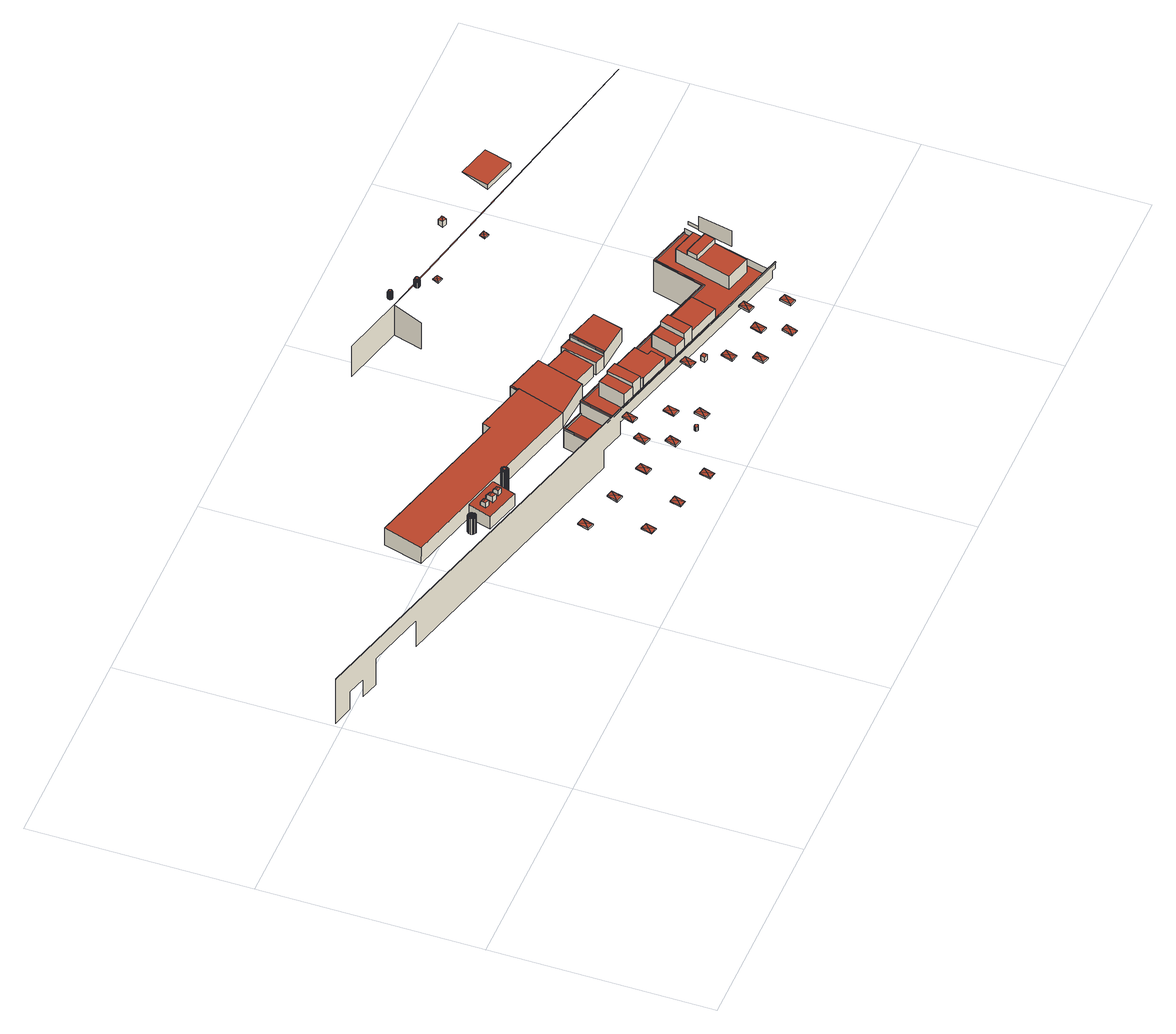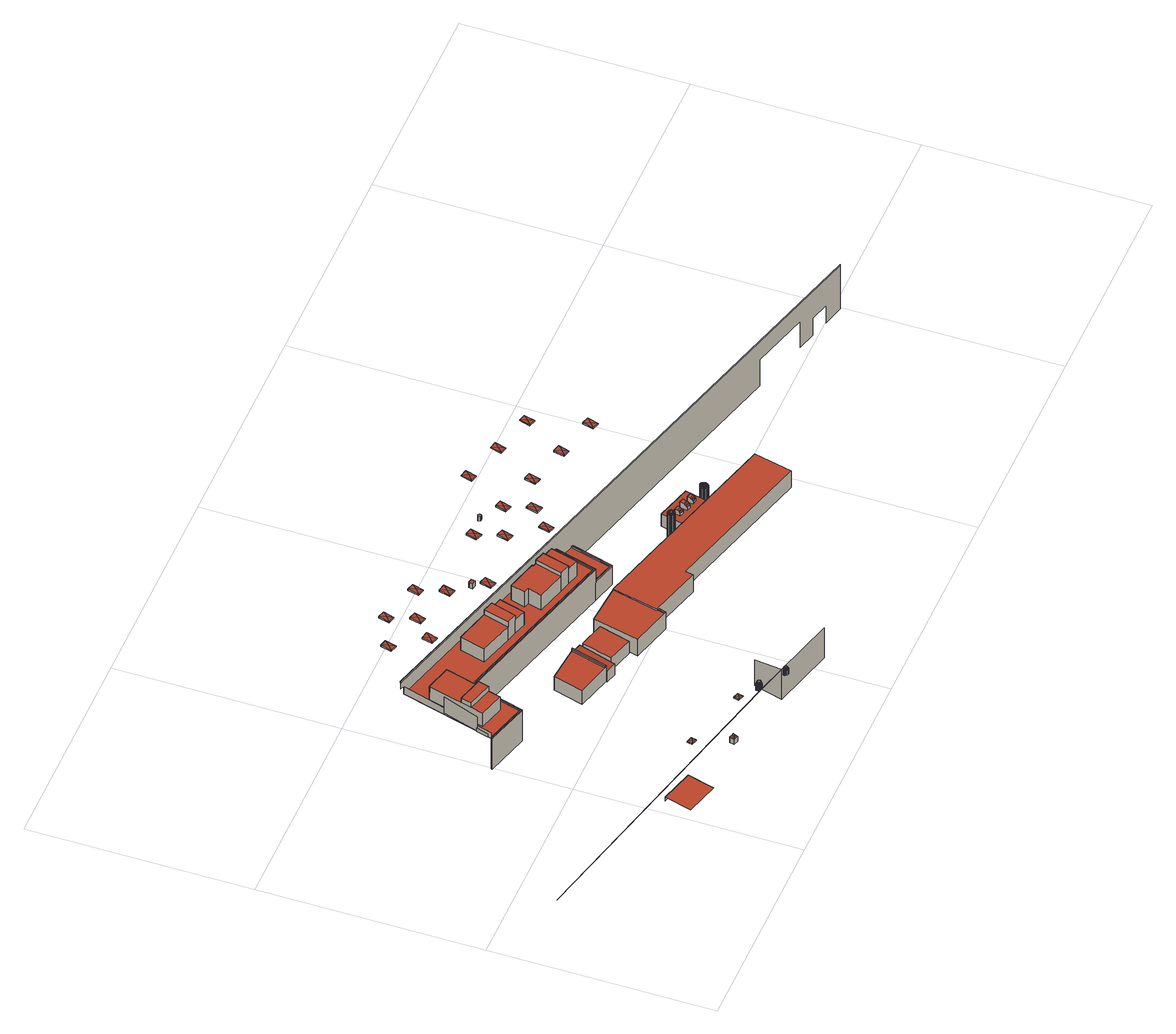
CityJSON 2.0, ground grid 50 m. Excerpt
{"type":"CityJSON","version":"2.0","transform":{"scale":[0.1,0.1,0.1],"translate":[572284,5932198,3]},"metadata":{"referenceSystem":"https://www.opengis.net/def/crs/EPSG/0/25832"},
"CityObjects":{
"building1":{"type":"Building","attributes":{"Grundfläche 2D":"24030.759298","Grundhöhe NN":"3.388"},"children":["building1-1","building1-2","building1-3","building1-4","building1-5","building1-6","building1-7","building1-8","building1-9","building1-10","building1-11","building1-12","building1-13","building1-14","building1-15","building1-16","building1-17","building1-18","building1-19","building1-20","building1-21"],"geometry":[{"type":"MultiSurface","lod":"3","boundaries":[[[0,1,2,3,4,5,6,7,8,9,10,11,12,13,14,15,16,17,18,19,20,21]],[[19,18,22,23]],[[7,24,25,8]],[[6,5,26,27,24,7]],[[1,28,29,2]],[[24,27,30,25]],[[31,4,3,32]],[[33,27,26,5,4,31]],[[34,35,36,37]],[[38,37,36,39]],[[39,36,35,40]],[[41,42,35,34,43,44]],[[42,45,40,35]],[[40,46,38,39]],[[44,43,47,48]],[[47,49,50,48]],[[42,41,51,45]],[[51,41,44,52]],[[45,51,52,53,46,40]],[[49,54,55,50]],[[52,44,48,50,55,56,57,58]],[[53,52,58,59]],[[31,60,61,30,27,33]],[[56,55,54,62]],[[62,63,57,56]],[[63,59,58,57]],[[64,65,66,67]],[[66,68,69,67]],[[70,71,72]],[[68,66,65,73]],[[74,75,65,64,76,77]],[[75,78,73,65]],[[73,79,69,68]],[[78,75,74,80]],[[80,74,77,81]],[[78,80,81,82,79,73]],[[60,31,32,83]],[[84,29,28,85]],[[84,86,87,88,89,83,32,3,2,29]],[[77,76,90,91]],[[92,81,77,91]],[[93,82,81,92]],[[90,93,92,91]],[[28,1,0,94,95,85],[62,54,49,47,43,34,37,38,46,53,59,63],[67,69,79,82,93,90,76,64],[96,97,98,99]],[[71,100,72]],[[101,102,99,98]],[[60,103,104,61]],[[102,105,106,107,96,99]],[[103,60,83,89]],[[100,19,23,72]],[[86,84,85,95]],[[102,101,108,105]],[[106,105,109,110]],[[111,109,105,108]],[[110,112,113,106]],[[112,110,109,111]],[[107,114,97,96]],[[114,107,106,113]],[[114,113,108,101,98,97]],[[115,87,94,0,21]],[[108,113,112,111]],[[95,94,87,86]],[[103,116,117,104]],[[116,103,89,88]],[[118,119,120,121]],[[94,116,88,87]],[[116,94,122,117]],[[123,124,125,126]]],"semantics":{"surfaces":[{"type":"WallSurface"},{"type":"RoofSurface"}],"values":[0,0,0,1,0,0,0,0,0,0,1,0,0,0,0,0,1,0,0,0,1,0,0,0,0,0,0,0,0,1,0,0,0,1,0,0,0,0,1,0,1,0,0,1,0,0,0,0,0,0,0,1,0,0,0,1,0,1,0,0,0,0,0,0,0,0,0,0]}}]},
"building1-1":{"type":"BuildingInstallation","parents":["building1"],"geometry":[{"type":"MultiSurface","lod":"3","boundaries":[[[127,128,129]],[[127,130,128]],[[127,129,131]],[[127,131,130]],[[129,128,132,133]],[[131,129,133,134]],[[130,131,134,135]],[[128,130,135,132]]],"semantics":{"surfaces":[{"type":"RoofSurface"},{"type":"WallSurface"}],"values":[0,0,0,0,1,1,1,1]}}]},
"building1-2":{"type":"BuildingInstallation","parents":["building1"],"geometry":[{"type":"MultiSurface","lod":"3","boundaries":[[[136,137,138]],[[136,139,137]],[[136,138,140]],[[136,140,139]],[[138,137,141,142]],[[140,138,142,143]],[[139,140,143,144]],[[137,139,144,141]]],"semantics":{"surfaces":[{"type":"RoofSurface"},{"type":"WallSurface"}],"values":[0,0,0,0,1,1,1,1]}}]},
"building1-3":{"type":"BuildingInstallation","parents":["building1"],"geometry":[{"type":"MultiSurface","lod":"3","boundaries":[[[145,146,147]],[[145,148,146]],[[145,147,149]],[[145,149,148]],[[147,146,150,151]],[[149,147,151,152]],[[148,149,152,153]],[[146,148,153,150]]],"semantics":{"surfaces":[{"type":"RoofSurface"},{"type":"WallSurface"}],"values":[0,0,0,0,1,1,1,1]}}]},
"building1-4":{"type":"BuildingInstallation","parents":["building1"],"geometry":[{"type":"MultiSurface","lod":"3","boundaries":[[[154,155,156]],[[154,157,155]],[[154,156,158]],[[154,158,157]],[[156,155,159,160]],[[158,156,160,161]],[[157,158,161,162]],[[155,157,162,159]]],"semantics":{"surfaces":[{"type":"RoofSurface"},{"type":"WallSurface"}],"values":[0,0,0,0,1,1,1,1]}}]},
"building1-5":{"type":"BuildingInstallation","parents":["building1"],"geometry":[{"type":"MultiSurface","lod":"3","boundaries":[[[163,164,165]],[[163,166,164]],[[163,165,167]],[[163,167,166]],[[165,164,168,169]],[[167,165,169,170]],[[166,167,170,171]],[[164,166,171,168]]],"semantics":{"surfaces":[{"type":"RoofSurface"},{"type":"WallSurface"}],"values":[0,0,0,0,1,1,1,1]}}]},
"building1-6":{"type":"BuildingInstallation","parents":["building1"],"geometry":[{"type":"MultiSurface","lod":"3","boundaries":[[[172,173,174]],[[172,175,173]],[[172,174,176]],[[172,176,175]],[[174,173,177,178]],[[176,174,178,179]],[[175,176,179,180]],[[173,175,180,177]]],"semantics":{"surfaces":[{"type":"RoofSurface"},{"type":"WallSurface"}],"values":[0,0,0,0,1,1,1,1]}}]},
"building1-7":{"type":"BuildingInstallation","parents":["building1"],"geometry":[{"type":"MultiSurface","lod":"3","boundaries":[[[181,182,183]],[[181,184,182]],[[181,183,185]],[[181,185,184]],[[186,187,183,182]],[[185,183,187,188]],[[184,185,188,189]],[[189,186,182,184]]],"semantics":{"surfaces":[{"type":"RoofSurface"},{"type":"WallSurface"}],"values":[0,0,0,0,1,1,1,1]}}]},
"building1-8":{"type":"BuildingInstallation","parents":["building1"],"geometry":[{"type":"MultiSurface","lod":"3","boundaries":[[[190,191,192]],[[190,193,191]],[[190,192,194]],[[190,194,193]],[[192,191,195,196]],[[194,192,196,197]],[[193,194,197,198]],[[191,193,198,195]]],"semantics":{"surfaces":[{"type":"RoofSurface"},{"type":"WallSurface"}],"values":[0,0,0,0,1,1,1,1]}}]},
"building1-9":{"type":"BuildingInstallation","parents":["building1"],"geometry":[{"type":"MultiSurface","lod":"3","boundaries":[[[199,200,201,202,203,204,205,206,207,208,209,210]],[[204,203,211,212]],[[205,204,212,213]],[[206,205,213,214]],[[207,206,214,215]],[[208,207,215,216]],[[209,208,216,217]],[[210,209,217,218]],[[199,210,218,219]],[[200,199,219,220]],[[201,200,220,221]],[[202,201,221,222]],[[203,202,222,211]]],"semantics":{"surfaces":[{"type":"RoofSurface"},{"type":"WallSurface"}],"values":[0,1,1,1,1,1,1,1,1,1,1,1,1]}}]},
"building1-10":{"type":"BuildingInstallation","parents":["building1"],"geometry":[{"type":"MultiSurface","lod":"3","boundaries":[[[223,224,225]],[[223,226,224]],[[223,225,227]],[[223,227,226]],[[225,224,228,229]],[[227,225,229,230]],[[230,231,226,227]],[[231,228,224,226]]],"semantics":{"surfaces":[{"type":"RoofSurface"},{"type":"WallSurface"}],"values":[0,0,0,0,1,1,1,1]}}]},
"building1-11":{"type":"BuildingInstallation","parents":["building1"],"geometry":[{"type":"MultiSurface","lod":"3","boundaries":[[[232,233,234]],[[232,235,233]],[[232,234,236]],[[232,236,235]],[[237,238,234,233]],[[236,234,238,239]],[[239,240,235,236]],[[233,235,240,237]]],"semantics":{"surfaces":[{"type":"RoofSurface"},{"type":"WallSurface"}],"values":[0,0,0,0,1,1,1,1]}}]},
"building1-12":{"type":"BuildingInstallation","parents":["building1"],"geometry":[{"type":"MultiSurface","lod":"3","boundaries":[[[241,242,243]],[[241,244,242]],[[241,243,245]],[[241,245,244]],[[243,242,246,247]],[[245,243,247,248]],[[244,245,248,249]],[[242,244,249,246]]],"semantics":{"surfaces":[{"type":"RoofSurface"},{"type":"WallSurface"}],"values":[0,0,0,0,1,1,1,1]}}]},
"building1-13":{"type":"BuildingInstallation","parents":["building1"],"geometry":[{"type":"MultiSurface","lod":"3","boundaries":[[[250,251,33,252,253,254]],[[250,254,6,255]],[[255,26,251,250]],[[27,33,251,26]],[[27,24,252,33]],[[24,7,253,252]],[[7,6,254,253]]],"semantics":{"surfaces":[{"type":"RoofSurface"},{"type":"WallSurface"}],"values":[0,1,1,1,1,1,1]}}]},
"building1-14":{"type":"BuildingInstallation","parents":["building1"],"geometry":[{"type":"MultiSurface","lod":"3","boundaries":[[[256,257,258]],[[256,259,257]],[[256,258,260]],[[256,260,259]],[[258,257,261,262]],[[260,258,262,263]],[[259,260,263,264]],[[257,259,264,261]]],"semantics":{"surfaces":[{"type":"RoofSurface"},{"type":"WallSurface"}],"values":[0,0,0,0,1,1,1,1]}}]},
"building1-15":{"type":"BuildingInstallation","parents":["building1"],"geometry":[{"type":"MultiSurface","lod":"3","boundaries":[[[265,266,267,268]],[[268,267,269,270]],[[265,268,270,271]],[[266,265,271,272]],[[267,266,272,269]]],"semantics":{"surfaces":[{"type":"RoofSurface"},{"type":"WallSurface"}],"values":[0,1,1,1,1]}}]},
"building1-16":{"type":"BuildingInstallation","parents":["building1"],"geometry":[{"type":"MultiSurface","lod":"3","boundaries":[[[273,274,275]],[[273,276,274]],[[273,275,277]],[[273,277,276]],[[278,279,275,274]],[[277,275,279,280]],[[276,277,280,281]],[[274,276,281,278]]],"semantics":{"surfaces":[{"type":"RoofSurface"},{"type":"WallSurface"}],"values":[0,0,0,0,1,1,1,1]}}]},
"building1-17":{"type":"BuildingInstallation","parents":["building1"],"geometry":[{"type":"MultiSurface","lod":"3","boundaries":[[[282,283,284]],[[282,285,283]],[[282,284,286]],[[282,286,285]],[[284,283,287,288]],[[286,284,288,289]],[[285,286,289,290]],[[283,285,290,287]]],"semantics":{"surfaces":[{"type":"RoofSurface"},{"type":"WallSurface"}],"values":[0,0,0,0,1,1,1,1]}}]},
"building1-18":{"type":"BuildingInstallation","parents":["building1"],"geometry":[{"type":"MultiSurface","lod":"3","boundaries":[[[291,292,293]],[[291,294,292]],[[291,293,295]],[[291,295,294]],[[293,292,296,297]],[[295,293,297,298]],[[294,295,298,299]],[[292,294,299,296]]],"semantics":{"surfaces":[{"type":"RoofSurface"},{"type":"WallSurface"}],"values":[0,0,0,0,1,1,1,1]}}]},
"building1-19":{"type":"BuildingInstallation","parents":["building1"],"geometry":[{"type":"MultiSurface","lod":"3","boundaries":[[[300,301,302]],[[300,303,301]],[[300,302,304]],[[300,304,303]],[[302,301,305,306]],[[304,302,306,307]],[[303,304,307,308]],[[301,303,308,305]]],"semantics":{"surfaces":[{"type":"RoofSurface"},{"type":"WallSurface"}],"values":[0,0,0,0,1,1,1,1]}}]},
"building1-20":{"type":"BuildingInstallation","parents":["building1"],"geometry":[{"type":"MultiSurface","lod":"3","boundaries":[[[309,310,311]],[[309,312,310]],[[309,311,313]],[[309,313,312]],[[311,310,314,315]],[[313,311,315,316]],[[312,313,316,317]],[[310,312,317,314]]],"semantics":{"surfaces":[{"type":"RoofSurface"},{"type":"WallSurface"}],"values":[0,0,0,0,1,1,1,1]}}]},
"building1-21":{"type":"BuildingInstallation","parents":["building1"],"geometry":[{"type":"MultiSurface","lod":"3","boundaries":[[[318,319,320]],[[318,321,319]],[[318,320,322]],[[318,322,321]],[[320,319,323,324]],[[322,320,324,325]],[[321,322,325,326]],[[319,321,326,323]]],"semantics":{"surfaces":[{"type":"RoofSurface"},{"type":"WallSurface"}],"values":[0,0,0,0,1,1,1,1]}}]},
"building2":{"type":"Building","attributes":{"Grundfläche 2D":"2.562097","Grundhöhe NN":"3.388"},"geometry":[{"type":"Solid","lod":"3","boundaries":[[[[327,328,329,330]],[[328,331,332,329]],[[333,327,330,334]],[[335,336,333,334,337]],[[338,336,335,339]],[[340,338,339,341]],[[342,340,341,343]],[[344,342,343,345]],[[346,344,345,347]],[[348,346,347,349]],[[350,348,349,351]],[[352,350,351,353]],[[354,352,353,355]],[[356,354,355,357]],[[358,356,357,359]],[[360,358,359,361]],[[362,360,361,363]],[[364,362,363,365]],[[366,364,365,367]],[[368,366,367,369]],[[370,368,369,371]],[[372,370,371,373]],[[374,372,373,375]],[[331,374,375,332]],[[376,377,378,379]],[[380,376,379]],[[377,381,378]],[[381,382,383,378]],[[382,384,385,383]],[[384,386,385]],[[386,387,388,385]],[[387,389,388]],[[389,390,388]],[[390,391,392,388]],[[391,393,392]],[[393,394,395,392]],[[394,396,395]],[[396,397,398,395]],[[399,400,401,402,379,378,383,385,388,392,395,398]],[[397,403,398]],[[403,404,398]],[[404,405,399,398]],[[405,406,399]],[[406,407,400,399]],[[407,408,400]],[[408,409,401,400]],[[409,410,401]],[[410,402,401]],[[410,380,379,402]],[[328,327,377,376]],[[331,328,376,380]],[[327,333,381,377]],[[333,336,382,381]],[[336,338,384,382]],[[338,340,386,384]],[[340,342,387,386]],[[342,344,389,387]],[[344,346,390,389]],[[346,348,391,390]],[[348,350,393,391]],[[350,352,394,393]],[[352,354,396,394]],[[354,356,397,396]],[[356,358,403,397]],[[358,360,404,403]],[[360,362,405,404]],[[362,364,406,405]],[[364,366,407,406]],[[366,368,408,407]],[[368,370,409,408]],[[370,372,410,409]],[[372,374,410]],[[374,331,380,410]],[[411,412,330,329]],[[412,413,334,330]],[[414,411,329,332]],[[413,415,416,335,337,334]],[[416,417,339,335]],[[417,418,341,339]],[[418,419,343,341]],[[419,420,345,343]],[[420,421,347,345]],[[421,422,349,347]],[[422,423,351,349]],[[423,424,353,351]],[[424,425,355,353]],[[425,426,357,355]],[[426,427,359,357]],[[427,428,361,359]],[[428,429,363,361]],[[429,430,365,363]],[[430,431,367,365]],[[431,432,369,367]],[[432,433,371,369]],[[433,434,373,371]],[[434,435,375,373]],[[435,414,332,375]],[[423,422,421,420,419,418,417,416,415,413,412,411,414,435,434,433,432,431,430,429,428,427,426,425,424]]]],"semantics":{"surfaces":[{"type":"RoofSurface"},{"type":"WallSurface"},{"type":"GroundSurface"}],"values":[[0,0,0,0,0,0,0,0,0,0,0,0,0,0,0,0,0,0,0,0,0,0,0,0,0,0,0,0,0,0,0,0,0,0,0,0,0,0,0,0,0,0,0,0,0,0,0,0,0,0,0,0,0,0,0,0,0,0,0,0,0,0,0,0,0,0,0,0,0,0,0,0,0,1,1,1,1,1,1,1,1,1,1,1,1,1,1,1,1,1,1,1,1,1,1,1,1,2]]}}]},
"building3":{"type":"Building","attributes":{"Grundfläche 2D":"2.126427","Grundhöhe NN":"3.388"},"geometry":[{"type":"Solid","lod":"3","boundaries":[[[[436,437,438,439]],[[437,440,441,438]],[[442,436,439,443]],[[444,442,443,445]],[[446,444,445,447]],[[448,446,447,449]],[[450,448,449,451]],[[452,450,451,453]],[[454,452,453,455]],[[456,454,455,457]],[[458,456,457,459]],[[460,458,459,461]],[[462,460,461,463]],[[464,462,463,465]],[[466,464,465,467]],[[468,466,467,469]],[[470,468,469,471]],[[472,470,471,473]],[[474,472,473,475]],[[476,474,475,477]],[[478,476,477,479]],[[480,478,479,481]],[[482,480,481,483]],[[440,482,483,441]],[[484,485,486,487,488,489,490,491,492,493,494,495,496,497,498,499,500,501,502,503]],[[437,436,490,489]],[[440,437,489,488]],[[436,442,491,490]],[[442,444,492,491]],[[444,446,493,492]],[[446,448,494,493]],[[448,450,495,494]],[[450,452,495]],[[452,454,496,495]],[[454,456,497,496]],[[456,458,498,497]],[[458,460,499,498]],[[460,462,500,499]],[[462,464,501,500]],[[464,466,501]],[[466,468,502,501]],[[468,470,503,502]],[[470,472,503]],[[472,474,484,503]],[[474,476,485,484]],[[476,478,486,485]],[[478,480,487,486]],[[480,482,488,487]],[[482,440,488]],[[504,505,439,438]],[[505,506,443,439]],[[507,504,438,441]],[[506,508,445,443]],[[508,509,447,445]],[[509,510,449,447]],[[510,511,451,449]],[[511,512,453,451]],[[512,513,455,453]],[[513,514,457,455]],[[514,515,459,457]],[[515,516,461,459]],[[516,517,463,461]],[[517,518,465,463]],[[518,519,467,465]],[[519,520,469,467]],[[520,521,471,469]],[[521,522,473,471]],[[522,523,475,473]],[[523,524,477,475]],[[524,525,479,477]],[[525,526,481,479]],[[526,527,483,481]],[[527,507,441,483]],[[522,521,520,519,518,517,516,515,514,513,512,511,510,509,508,506,505,504,507,527,526,525,524,523]]]],"semantics":{"surfaces":[{"type":"RoofSurface"},{"type":"WallSurface"},{"type":"GroundSurface"}],"values":[[0,0,0,0,0,0,0,0,0,0,0,0,0,0,0,0,0,0,0,0,0,0,0,0,0,0,0,0,0,0,0,0,0,0,0,0,0,0,0,0,0,0,0,0,0,0,0,0,0,1,1,1,1,1,1,1,1,1,1,1,1,1,1,1,1,1,1,1,1,1,1,1,1,2]]}}]},
"building4":{"type":"Building","attributes":{"Grundfläche 2D":"512.112664","Grundhöhe NN":"3.388"},"children":["building4-1","building4-2","building4-3"],"geometry":[{"type":"Solid","lod":"3","boundaries":[[[[528,529,530,531]],[[532,533,534,535,536,537,538,539]],[[528,531,540,541]],[[529,528,541,542]],[[530,529,542,543]],[[537,536,544,545]],[[530,543,546,538,537,545,540,531]],[[539,538,546,547]],[[548,549,534,533,532,539,547,550]],[[535,534,549,551]],[[536,535,551,544]],[[541,540,545,544,551,549,548,550,547,546,543,542]]]],"semantics":{"surfaces":[{"type":"RoofSurface"},{"type":"WallSurface"},{"type":"GroundSurface"}],"values":[[0,0,1,1,1,1,1,1,1,1,1,2]]}}]},
"building4-1":{"type":"BuildingInstallation","parents":["building4"],"geometry":[{"type":"MultiSurface","lod":"3","boundaries":[[[552,553,554,555]],[[556,557,552,555]],[[556,558,559,557]],[[560,561,559,558]],[[554,562,563,564,565,560,558,556,555]],[[565,566,561,560]],[[566,567,568,569,570,553,552,557,559,561]],[[570,562,554,553]]],"semantics":{"surfaces":[{"type":"RoofSurface"},{"type":"WallSurface"}],"values":[0,0,0,0,1,1,1,1]}}]},
"building4-2":{"type":"BuildingInstallation","parents":["building4"],"geometry":[{"type":"MultiSurface","lod":"3","boundaries":[[[571,572,573,574]],[[575,576,577,578]],[[577,574,573,578]],[[579,576,575,580]],[[581,582,572,571]],[[578,573,572,582,583,580,575]],[[583,584,579,580]],[[584,585,586,581,571,574,577,576,579]]],"semantics":{"surfaces":[{"type":"RoofSurface"},{"type":"WallSurface"}],"values":[0,0,0,0,1,1,1,1]}}]},
"building4-3":{"type":"BuildingInstallation","parents":["building4"],"geometry":[{"type":"MultiSurface","lod":"3","boundaries":[[[587,588,589,590]],[[591,588,587,592]],[[593,591,592,594]],[[593,594,595]],[[593,595,596]],[[597,598,590,589]],[[590,598,599,600,601,595,594,592,587]],[[601,602,596,595]],[[591,593,596,602,597,589,588]]],"semantics":{"surfaces":[{"type":"RoofSurface"},{"type":"WallSurface"}],"values":[0,0,0,0,0,1,1,1,1]}}]},
"building5":{"type":"Building","attributes":{"Grundfläche 2D":"154.725444","Grundhöhe NN":"3.388"},"children":["building5-1"],"geometry":[{"type":"Solid","lod":"3","boundaries":[[[[603,604,605,606,607,608,609,610]],[[611,612,613,614]],[[615,616,614,613]],[[616,617,611,614]],[[617,618,612,611]],[[618,615,613,612]],[[604,548,550,547,606,605]],[[547,546,607,606]],[[546,619,608,607]],[[619,620,609,608]],[[620,621,622,603,610,609]],[[622,548,604,603]],[[618,617,616,615]],[[622,621,620,619,546,547,550,548]]]],"semantics":{"surfaces":[{"type":"RoofSurface"},{"type":"WallSurface"},{"type":"GroundSurface"}],"values":[[0,0,1,1,1,1,1,1,1,1,1,1,2,2]]}}]},
"building5-1":{"type":"BuildingInstallation","parents":["building5"],"geometry":[{"type":"MultiSurface","lod":"3","boundaries":[[[623,533,532,624]],[[532,533,604,605]],[[624,532,605,610]],[[623,624,610,603]],[[533,623,603,604]]],"semantics":{"surfaces":[{"type":"RoofSurface"},{"type":"WallSurface"}],"values":[0,1,1,1,1]}}]},
"building6":{"type":"Building","attributes":{"Grundfläche 2D":"18520.380921","Grundhöhe NN":"3.095"},"children":["building6-1","building6-2","building6-3","building6-4","building6-5"],"geometry":[{"type":"MultiSurface","lod":"3","boundaries":[[[625,626,627,628]],[[629,625,628,630]],[[625,631,632,633,634,635]],[[636,637,638]],[[639,638,637,640]],[[638,639,641,636]]],"semantics":{"surfaces":[{"type":"WallSurface"},{"type":"RoofSurface"}],"values":[0,0,1,0,0,1]}}]},
"building6-1":{"type":"BuildingInstallation","parents":["building6"],"geometry":[{"type":"MultiSurface","lod":"3","boundaries":[[[642,643,644]],[[642,645,646,643]],[[647,642,644,648]],[[649,647,648,650]],[[649,650,651]],[[652,649,651,653]],[[654,652,653,655]],[[656,654,655,657]],[[656,657,658]],[[659,656,658,660]],[[659,660,661]],[[662,659,661,663]],[[664,662,663,665]],[[664,665,666]],[[667,664,666,668]],[[669,667,668,670]],[[669,670,671]],[[672,669,671,673]],[[672,673,674]],[[675,672,674,676]],[[677,675,676,678]],[[679,677,678,680]],[[679,680,681]],[[682,679,681,683]],[[682,683,684]],[[685,682,684,686]],[[687,685,686,688]],[[687,688,689]],[[690,687,689]],[[645,690,689,646]],[[682,685,687,690,645,642,647,649,652,654,656,659,662,664,667,669,672,675,677,679]],[[644,643,691,692]],[[648,644,692,693]],[[643,646,694,691]],[[650,648,693,695]],[[651,650,695,696]],[[653,651,696,697]],[[655,653,697,698]],[[657,655,698,699]],[[658,657,699,700]],[[660,658,700,701]],[[661,660,701,702]],[[663,661,702,703]],[[665,663,703,704]],[[666,665,704,705]],[[668,666,705,706]],[[670,668,706,707]],[[671,670,707,708]],[[673,671,708,709]],[[674,673,709,710]],[[676,674,710,711]],[[678,676,711,712]],[[680,678,712,713]],[[681,680,713,714]],[[683,681,714,715]],[[684,683,715,716]],[[686,684,716,717]],[[688,686,717,718]],[[689,688,718,719]],[[646,689,719,694]]],"semantics":{"surfaces":[{"type":"RoofSurface"},{"type":"WallSurface"}],"values":[0,0,0,0,0,0,0,0,0,0,0,0,0,0,0,0,0,0,0,0,0,0,0,0,0,0,0,0,0,0,0,1,1,1,1,1,1,1,1,1,1,1,1,1,1,1,1,1,1,1,1,1,1,1,1,1,1,1,1,1]}}]},
"building6-2":{"type":"BuildingInstallation","parents":["building6"],"geometry":[{"type":"MultiSurface","lod":"3","boundaries":[[[720,721,722,723]],[[721,724,725,722]],[[726,720,723,727]],[[724,728,725]],[[726,727,729]],[[730,726,729,731]],[[730,731,732]],[[733,730,732,734]],[[735,733,734,736]],[[737,735,736,738]],[[737,738,739]],[[740,737,739,741]],[[742,740,741,743,744]],[[745,742,744,746]],[[747,745,746,748]],[[749,747,748,750]],[[751,749,750,752]],[[753,754,751,752]],[[754,753,755]],[[756,754,755,757]],[[758,756,757,759]],[[760,758,759,761]],[[762,760,761,763]],[[764,762,763,765]],[[766,764,765,767,768]],[[769,766,768,770]],[[771,769,770,772]],[[771,772,773]],[[774,771,773,775]],[[724,774,775,728]],[[754,756,758,760,762,764,766,769,771,774,724,721,720,726,730,733,735,737,740,742,745,747,749,751]],[[776,777,723,722]],[[777,778,727,723]],[[779,780,725,728]],[[780,776,722,725]],[[778,781,729,727]],[[731,729,781,782]],[[782,783,732,731]],[[783,784,734,732]],[[784,785,736,734]],[[738,736,785,786]],[[739,738,786,787]],[[787,788,741,739]],[[789,744,743,741,788,790]],[[746,744,789,632]],[[632,634,748,746]],[[634,791,750,748]],[[791,635,752,750]],[[635,631,753,752]],[[631,792,755,753]],[[792,793,757,755]],[[759,757,793,794]],[[761,759,794,795]],[[795,796,763,761]],[[796,797,765,763]],[[797,798,799,768,767,765]],[[799,800,770,768]],[[800,801,772,770]],[[801,802,773,772]],[[802,803,775,773]],[[803,779,728,775]]],"semantics":{"surfaces":[{"type":"RoofSurface"},{"type":"WallSurface"}],"values":[0,0,0,0,0,0,0,0,0,0,0,0,0,0,0,0,0,0,0,0,0,0,0,0,0,0,0,0,0,0,0,1,1,1,1,1,1,1,1,1,1,1,1,1,1,1,1,1,1,1,1,1,1,1,1,1,1,1,1,1,1]}}]},
"building6-3":{"type":"BuildingInstallation","parents":["building6"],"geometry":[{"type":"MultiSurface","lod":"3","boundaries":[[[804,805,806]],[[806,805,807]],[[808,805,804]],[[807,805,808]],[[809,810,804,806]],[[810,811,808,804]],[[811,812,807,808]],[[812,809,806,807]]],"semantics":{"surfaces":[{"type":"RoofSurface"},{"type":"WallSurface"}],"values":[0,0,0,0,1,1,1,1]}}]},
"building6-4":{"type":"BuildingInstallation","parents":["building6"],"geometry":[{"type":"MultiSurface","lod":"3","boundaries":[[[813,814,815,816,817]],[[817,816,818]],[[819,816,815]],[[820,818,816,819]],[[813,817,821,822,815,814]],[[822,823,819,815]],[[818,820,819,823,824,825]],[[825,821,817,818]]],"semantics":{"surfaces":[{"type":"RoofSurface"},{"type":"WallSurface"}],"values":[0,0,0,0,1,1,1,1]}}]},
"building6-5":{"type":"BuildingInstallation","parents":["building6"],"geometry":[{"type":"MultiSurface","lod":"3","boundaries":[[[826,827,828,829]],[[827,830,831,828]],[[832,826,829,833]],[[830,832,833,831]],[[832,830,827,826]],[[829,828,834,835]],[[833,829,835,836]],[[831,833,836,837]],[[828,831,837,834]]],"semantics":{"surfaces":[{"type":"RoofSurface"},{"type":"WallSurface"}],"values":[0,0,0,0,0,1,1,1,1]}}]},
"building7":{"type":"Building","attributes":{"Grundfläche 2D":"87.063122","Grundhöhe NN":"3.388"},"children":["building7-1"],"geometry":[{"type":"Solid","lod":"3","boundaries":[[[[838,839,840,841,842,843]],[[844,845,846,847,848]],[[845,849,850,846]],[[847,846,850,851]],[[848,847,851,852]],[[844,848,852,853]],[[840,839,854,849,845,841]],[[841,845,844,842]],[[843,842,844,853,855,838]],[[839,838,855,854]],[[850,849,854,855,853,852,851]]]],"semantics":{"surfaces":[{"type":"RoofSurface"},{"type":"WallSurface"},{"type":"GroundSurface"}],"values":[[0,0,1,1,1,1,1,1,1,1,2]]}}]},
"building7-1":{"type":"BuildingInstallation","parents":["building7"],"geometry":[{"type":"MultiSurface","lod":"3","boundaries":[[[856,857,858,859]],[[859,858,842,843]],[[856,859,843,840]],[[857,856,840,841]],[[858,857,841,842]]],"semantics":{"surfaces":[{"type":"RoofSurface"},{"type":"WallSurface"}],"values":[0,1,1,1,1]}}]}
},
"vertices":[
[1446,114,89],[949,253,89],[949,253,92],[946,254,92],[946,254,89],[946,254,54],[895,268,54],[892,269,54],[892,269,4],[273,442,4],[273,442,77],[140,479,77],[140,479,4],[99,491,4],[99,491,53],[55,503,53],[55,503,4],[7,516,4],[7,516,126],[1455,111,126],[1455,111,110],[1446,114,110],[7,516,129],[1455,111,129],[919,366,54],[919,366,4],[972,348,54],[973,351,54],[976,346,89],[976,346,92],[973,351,4],[973,351,89],[973,351,92],[973,351,58],[1012,252,89],[1012,252,130],[985,260,130],[985,260,89],[1002,321,89],[1002,321,130],[1029,313,130],[1037,245,139],[1012,252,139],[1037,245,89],[1037,245,130],[1029,313,139],[1029,313,89],[1045,243,89],[1045,243,130],[1044,240,89],[1044,240,130],[1054,307,139],[1054,307,130],[1054,307,89],[1114,221,89],[1114,221,130],[1123,254,130],[1111,257,130],[1120,288,130],[1120,288,89],[1375,238,89],[1375,238,4],[1123,254,89],[1111,257,89],[1184,205,89],[1184,205,126],[1157,213,126],[1157,213,89],[1173,271,126],[1173,271,89],[900,264,126],[951,250,126],[1454,109,129],[1201,263,126],[1209,198,139],[1184,205,139],[1209,198,89],[1209,198,126],[1201,263,139],[1201,263,89],[1225,256,139],[1225,256,126],[1225,256,89],[1375,238,92],[1377,234,92],[1377,234,89],[1410,352,92],[1505,325,92],[1506,328,92],[1408,356,92],[1286,177,89],[1286,177,126],[1302,234,126],[1302,234,89],[1505,325,89],[1410,352,89],[1421,313,89],[1479,297,89],[1443,168,89],[1385,184,89],[1454,109,126],[1443,168,126],[1385,184,126],[1408,356,89],[1408,356,4],[1407,261,126],[1413,285,126],[1421,313,126],[1464,245,126],[1407,261,139],[1413,285,139],[1464,245,139],[1471,269,139],[1471,269,126],[1479,297,126],[1505,325,104],[1506,328,89],[1506,328,4],[1486,216,151],[1509,296,143],[1509,296,104],[1486,216,107],[1505,325,4],[1518,322,104],[1510,296,104],[1510,296,113],[1518,322,113],
[646,79,124],[651,65,122],[658,89,122],[635,69,122],[642,94,122],[651,65,120],[658,89,119],[642,94,119],[635,69,120],
[612,203,127],[600,193,125],[616,188,125],[607,218,125],[623,214,125],[600,193,121],[616,188,121],[623,214,122],[607,218,122],
[742,52,124],[746,38,122],[753,63,122],[730,42,122],[737,67,122],[746,38,120],[753,63,119],[737,67,119],[730,42,120],
[708,177,127],[696,166,125],[712,162,125],[703,191,125],[719,187,125],[696,166,121],[712,162,121],[719,187,122],[703,191,122],
[838,25,124],[843,11,122],[850,36,122],[827,15,122],[834,40,122],[843,11,120],[850,36,119],[834,40,119],[827,15,120],
[804,150,127],[792,139,125],[808,135,125],[799,165,125],[815,160,125],[792,139,121],[808,135,121],[815,160,122],[799,165,122],
[900,123,127],[888,112,125],[904,108,125],[895,138,125],[911,133,125],[888,112,121],[904,108,121],[911,133,122],[895,138,122],
[882,183,128],[887,168,127],[894,194,127],[871,173,127],[878,199,127],[887,168,123],[894,194,124],[878,199,124],[871,173,123],
[951,87,132],[953,88,132],[954,90,132],[953,93,132],[952,94,132],[950,95,132],[947,94,132],[946,93,132],[945,91,132],[945,89,132],[947,87,132],[949,86,132],[952,94,121],[950,95,121],[947,94,121],[946,93,121],[945,91,121],[945,89,121],[947,87,121],[949,86,121],[951,87,121],[953,88,121],[954,90,121],[953,93,121],
[929,227,130],[933,212,129],[940,238,129],[918,217,129],[925,242,129],[933,212,125],[940,238,126],[925,242,126],[918,217,125],
[996,96,127],[985,85,125],[1000,81,125],[992,111,125],[1008,106,125],[985,85,121],[1000,81,121],[1008,106,122],[992,111,122],
[978,157,128],[983,141,127],[990,167,127],[967,146,127],[974,172,127],[983,141,123],[990,167,124],[974,172,124],[967,146,123],
[921,362,58],[972,348,58],[919,366,58],[892,269,58],[895,268,58],[921,362,54],
[1121,174,130],[1126,159,129],[1133,184,129],[1110,163,129],[1117,189,129],[1126,159,125],[1133,184,126],[1117,189,126],[1110,163,125],
[1146,150,139],[1137,152,139],[1135,143,139],[1144,141,139],[1135,143,124],[1144,141,124],[1146,150,125],[1137,152,125],
[1188,42,127],[1177,32,125],[1193,27,125],[1184,57,125],[1200,53,125],[1177,32,121],[1193,27,121],[1200,53,122],[1184,57,122],
[1170,103,128],[1175,88,127],[1182,114,127],[1159,92,127],[1166,118,127],[1175,88,123],[1182,114,124],[1166,118,124],[1159,92,123],
[1284,15,127],[1272,5,125],[1288,0,125],[1280,30,125],[1296,26,125],[1272,5,121],[1288,0,121],[1296,26,122],[1280,30,122],
[1266,76,128],[1271,61,127],[1278,87,127],[1255,65,127],[1262,91,127],[1271,61,123],[1278,87,124],[1262,91,124],[1255,65,123],
[1314,120,130],[1318,105,129],[1325,130,129],[1302,109,129],[1309,135,129],[1318,105,125],[1325,130,126],[1309,135,126],[1302,109,125],
[1362,49,128],[1367,34,127],[1374,60,127],[1351,38,127],[1358,64,127],[1367,34,123],[1374,60,124],[1358,64,124],[1351,38,123],
[626,461,49],[627,461,49],[628,463,48],[626,463,48],[629,460,49],[630,463,48],[624,460,49],[623,463,48],[621,462,48],[623,460,49],[622,462,48],[621,458,49],[619,460,48],[620,457,49],[618,458,48],[620,455,49],[617,455,48],[620,453,49],[617,453,48],[620,452,49],[618,451,48],[621,451,49],[619,449,48],[622,449,49],[620,447,48],[623,448,49],[622,446,48],[625,448,49],[625,445,48],[627,448,49],[627,445,48],[629,448,49],[630,446,48],[630,449,49],[632,447,48],[631,450,49],[633,448,48],[632,451,49],[635,450,48],[633,453,49],[635,452,48],[633,455,49],[635,455,48],[633,457,49],[635,457,48],[632,458,49],[634,460,48],[630,459,49],[632,461,48],[627,458,50],[626,458,50],[626,456,50],[627,456,50],[628,458,50],[625,458,50],[624,457,50],[626,455,50],[623,457,50],[625,455,50],[623,456,50],[622,455,50],[625,454,50],[622,454,50],[623,453,50],[623,452,50],[625,453,50],[624,451,50],[625,451,50],[626,453,50],[626,450,50],[627,450,50],[627,453,50],[628,453,50],[628,454,50],[628,455,50],[627,455,50],[628,451,50],[629,451,50],[629,452,50],[630,452,50],[630,453,50],[630,454,50],[630,456,50],[629,457,50],[628,463,4],[626,463,4],[623,463,4],[630,463,4],[622,462,4],[621,462,4],[619,460,4],[618,458,4],[617,455,4],[617,453,4],[618,451,4],[619,449,4],[620,447,4],[622,446,4],[625,445,4],[627,445,4],[630,446,4],[632,447,4],[633,448,4],[635,450,4],[635,452,4],[635,455,4],[635,457,4],[634,460,4],[632,461,4],
[749,436,76],[750,436,76],[751,438,75],[749,438,75],[752,435,76],[753,438,75],[748,435,76],[747,438,75],[746,435,76],[745,437,75],[745,434,76],[743,435,75],[744,432,76],[742,433,75],[744,431,76],[741,431,75],[744,429,76],[741,429,75],[744,428,76],[741,427,75],[744,427,76],[742,426,75],[745,426,76],[744,424,75],[747,425,76],[745,423,75],[748,424,76],[748,422,75],[750,424,76],[750,422,75],[751,425,76],[752,422,75],[753,425,76],[754,423,75],[754,426,76],[755,425,75],[754,427,76],[757,426,75],[755,429,76],[757,428,75],[755,430,76],[757,430,75],[755,432,76],[757,433,75],[754,433,76],[756,435,75],[753,434,76],[754,436,75],[752,429,76],[752,430,76],[752,431,76],[752,432,76],[751,433,76],[750,433,76],[749,433,76],[748,433,76],[747,433,76],[747,432,76],[746,431,76],[746,430,76],[746,429,76],[746,428,76],[747,428,76],[748,427,76],[749,427,76],[750,427,76],[751,427,76],[752,428,76],[751,438,4],[749,438,4],[747,438,4],[753,438,4],[745,437,4],[743,435,4],[742,433,4],[741,431,4],[741,429,4],[741,427,4],[742,426,4],[744,424,4],[745,423,4],[748,422,4],[750,422,4],[752,422,4],[754,423,4],[755,425,4],[757,426,4],[757,428,4],[757,430,4],[757,433,4],[756,435,4],[754,436,4],
[645,422,38],[725,399,38],[740,452,42],[660,474,42],[999,494,52],[996,495,52],[881,527,52],[876,509,51],[527,606,51],[503,518,47],[971,388,47],[1001,494,52],[660,474,4],[645,422,4],[725,399,4],[740,452,4],[527,606,4],[503,518,4],[971,388,4],[1001,494,4],[996,495,4],[881,527,4],[999,494,4],[876,509,4],
[708,434,54],[706,427,54],[716,425,54],[717,431,54],[718,435,53],[709,437,53],[719,436,52],[709,439,52],[719,438,48],[710,441,48],[716,425,40],[718,435,40],[719,436,41],[719,438,41],[710,441,41],[709,439,41],[709,437,40],[708,434,40],[706,427,40],
[685,431,55],[695,428,55],[697,437,55],[687,439,55],[699,442,53],[689,445,53],[688,442,55],[698,440,55],[690,448,49],[699,445,49],[685,431,39],[695,428,39],[699,445,41],[690,448,41],[689,445,41],[688,442,40],
[676,443,54],[666,445,54],[664,439,54],[674,436,54],[667,449,53],[677,446,53],[667,451,52],[677,448,52],[678,450,48],[668,452,48],[664,439,40],[674,436,40],[677,446,40],[677,448,41],[678,450,41],[668,452,41],
[1001,513,50],[996,495,49],[999,494,49],[1001,494,49],[971,388,45],[1065,381,45],[1094,487,50],[1004,512,50],[1074,398,38],[1132,382,38],[1152,452,38],[1094,469,38],[1152,452,4],[1094,469,4],[1074,398,4],[1132,382,4],[1065,381,4],[1094,487,4],[1004,512,4],[1001,513,4],
[1001,513,52],[1004,512,52],
[1107,803,86],[964,842,86],[964,842,1],[1107,803,1],[1089,738,74],[1089,738,1],[1175,786,87],[1180,785,87],[1900,617,93],[1179,786,87],[1176,787,87],[1497,803,106],[1480,742,94],[1480,742,106],[1556,721,106],[1556,721,94],[1573,782,106],
[1120,814,110],[1120,812,105],[1121,812,105],[1119,814,110],[1118,812,105],[1121,814,110],[1122,812,105],[1122,815,110],[1123,813,105],[1124,813,105],[1123,815,110],[1124,814,105],[1123,816,110],[1125,815,105],[1123,817,110],[1125,816,105],[1125,817,105],[1123,818,110],[1125,818,105],[1125,819,105],[1123,819,110],[1124,820,105],[1122,820,110],[1124,821,105],[1123,822,105],[1121,820,110],[1122,822,105],[1120,820,110],[1121,823,105],[1119,823,105],[1119,820,110],[1118,822,105],[1117,822,105],[1118,820,110],[1116,821,105],[1118,819,110],[1116,820,105],[1117,818,110],[1115,819,105],[1115,818,105],[1117,817,110],[1115,817,105],[1115,816,105],[1117,816,110],[1115,815,105],[1118,815,110],[1116,814,105],[1117,813,105],[1119,815,110],[1120,812,89],[1121,812,89],[1122,812,89],[1118,812,89],[1123,813,89],[1124,813,89],[1124,814,89],[1125,815,90],[1125,816,90],[1125,817,90],[1125,818,90],[1125,819,90],[1124,820,91],[1124,821,91],[1123,822,91],[1122,822,91],[1121,823,91],[1119,823,91],[1118,822,91],[1117,822,91],[1116,821,90],[1116,820,90],[1115,819,90],[1115,818,90],[1115,817,90],[1115,816,89],[1115,815,89],[1116,814,89],[1117,813,89],
[1177,777,107],[1176,777,107],[1176,774,100],[1178,774,100],[1175,777,107],[1175,774,100],[1178,777,107],[1179,774,100],[1174,774,100],[1180,775,100],[1179,778,107],[1181,776,100],[1182,777,100],[1180,779,107],[1182,778,100],[1180,780,107],[1182,780,100],[1180,781,107],[1182,781,100],[1182,782,100],[1179,782,107],[1182,783,100],[1179,783,107],[1181,784,100],[1181,785,100],[1178,783,107],[1180,785,100],[1178,784,107],[1179,786,100],[1177,784,107],[1177,786,100],[1176,784,107],[1176,787,100],[1175,786,100],[1175,784,107],[1173,786,100],[1174,783,107],[1172,785,100],[1173,783,107],[1171,784,100],[1173,782,107],[1171,783,100],[1173,781,107],[1170,782,100],[1172,781,107],[1170,781,100],[1172,780,107],[1170,780,100],[1170,779,100],[1173,779,107],[1170,778,100],[1173,778,107],[1171,777,100],[1171,776,100],[1174,777,107],[1172,775,100],[1176,774,85],[1178,774,85],[1179,774,85],[1174,774,85],[1175,774,85],[1180,775,85],[1181,776,85],[1182,777,86],[1182,778,86],[1182,780,86],[1182,781,86],[1182,782,87],[1182,783,87],[1181,785,87],[1181,784,87],[1177,786,87],[1173,786,87],[1172,785,87],[1171,784,86],[1171,783,86],[1170,782,86],[1170,781,86],[1170,780,85],[1170,779,85],[1170,778,85],[1171,777,85],[1171,776,85],[1172,775,85],
[1219,753,85],[1210,749,86],[1215,740,84],[1202,744,84],[1206,757,85],[1215,740,81],[1219,753,83],[1206,757,83],[1202,744,81],
[1370,704,85],[1371,707,85],[1372,710,85],[1363,706,86],[1368,697,84],[1355,701,84],[1359,714,85],[1358,712,85],[1368,697,81],[1372,710,83],[1359,714,83],[1358,712,83],[1355,701,81],
[1351,788,117],[1346,789,117],[1343,787,112],[1353,784,112],[1348,794,117],[1346,798,112],[1353,793,117],[1356,795,112],[1343,787,96],[1353,784,96],[1356,795,98],[1346,798,98],
[1247,364,42],[1266,432,42],[1189,453,44],[1186,454,44],[1163,372,44],[1167,372,44],[1163,372,38],[1186,454,34],[1187,456,34],[1162,463,34],[1139,379,38],[1186,454,4],[1187,456,4],[1162,463,4],[1139,379,4],[1163,372,4],[1266,432,4],[1247,364,4],
[1189,453,49],[1186,454,49],[1163,372,49],[1167,372,49]
]}
